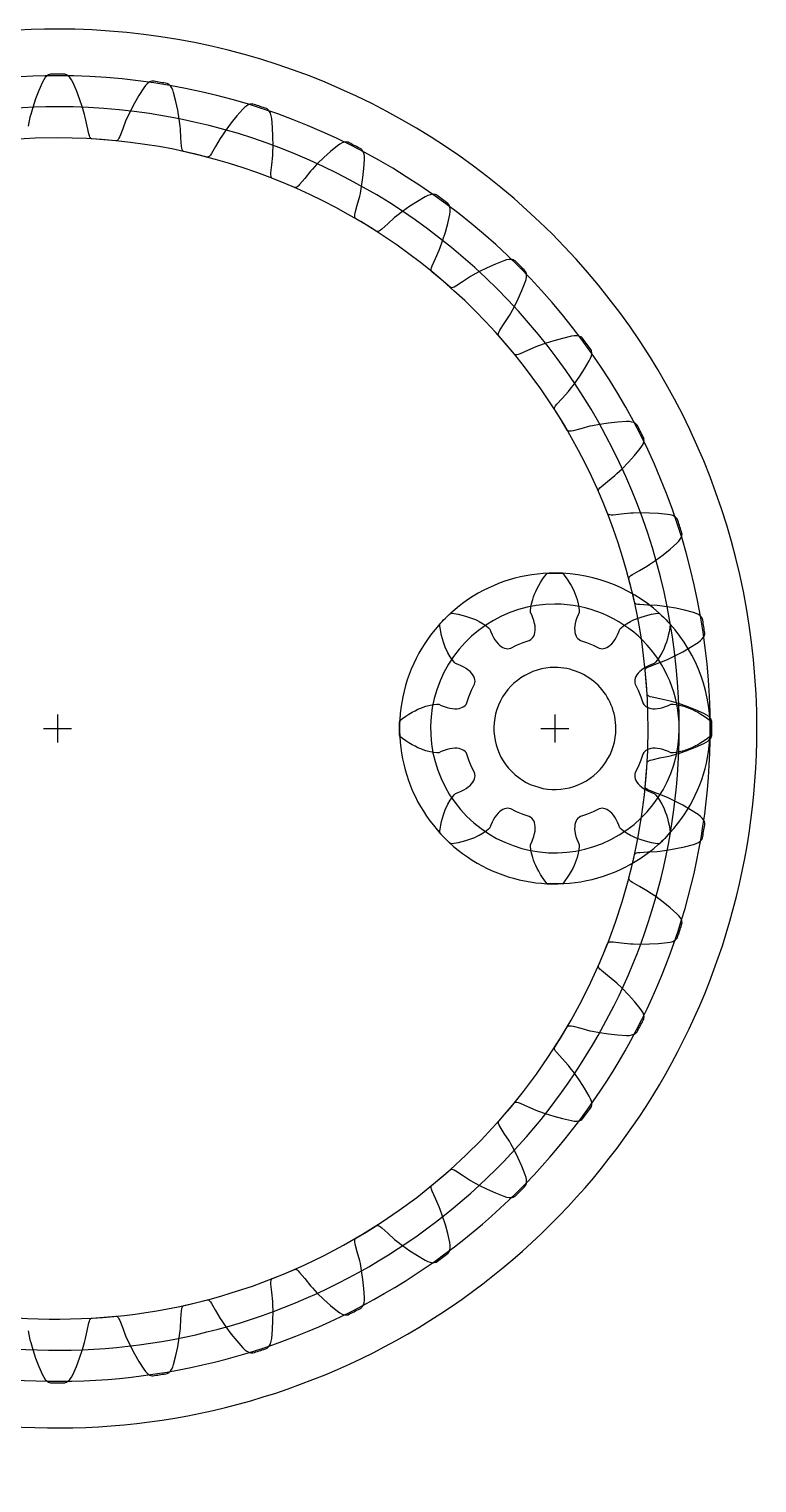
# Model space of a CAD drawing. Extents: x 94 to 229, y 656 to 791.
# Drawn here: x 161.3 to 228.9, y 656.4 to 791.4 of the extents above; entities that cross this region are included whole.
import ezdxf

# ---------------------------------------------------------------- set-up
doc = ezdxf.new("R2010")
doc.units = 0
doc.layers.add('Layer_1', color=7, linetype='CONTINUOUS')

msp = doc.modelspace()

# ---------------------------------------------------------------- linework, layer by layer
at = {"layer": 'Layer_1', "color": 7}
for points in [[(163.928693, 791.408727)], [(163.928693, 787.077709)], [(163.928693, 784.190358)], [(163.928693, 781.303014)], [(210.126331, 740.880164)], [(210.126331, 737.992819)], [(210.126331, 732.112724)]]:
    msp.add_lwpolyline(points, close=True, dxfattribs=at)
for points in [[(163.371061, 787.215543), (163.256967, 787.209591), (163.18131, 787.191732), (163.068888, 787.144337), (162.995017, 787.099011), (162.922252, 787.042715), (162.780888, 786.897383), (162.646554, 786.708652), (162.520951, 786.476948), (162.187937, 785.696882), (161.889052, 784.919565), (161.614772, 784.114951), (161.428989, 783.487616), (161.363991, 783.238961), (161.188469, 782.388227)], [(172.884597, 786.555162), (172.770959, 786.567067), (172.69344, 786.561398), (172.574988, 786.532173), (172.494935, 786.498951), (172.414258, 786.45473), (172.251901, 786.333294), (172.089697, 786.167892), (171.929395, 785.958695), (171.478451, 785.240328), (171.061647, 784.519339), (170.664874, 783.767537), (170.383241, 783.176987), (170.280145, 782.941569), (169.973701, 782.128769), (169.7009, 781.437779), (169.622584, 781.269656), (169.548864, 781.155731), (169.497911, 781.100399), (169.448835, 781.063265), (169.398701, 781.041722), (169.342229, 781.035486), (168.232718, 781.134386), (168.232731, 781.134386), (167.121408, 781.21027), (167.066586, 781.22501), (167.020438, 781.254122), (166.977777, 781.298484), (166.936108, 781.361101), (166.881116, 781.485146), (166.830064, 781.663445), (166.668917, 782.388227), (166.493395, 783.238961), (166.428397, 783.487616), (166.242614, 784.114951), (165.968334, 784.919565), (165.669449, 785.696882), (165.336435, 786.476948), (165.210831, 786.708652), (165.076498, 786.897383), (164.935134, 787.042715), (164.862369, 787.099011), (164.788498, 787.144337), (164.676076, 787.191732), (164.600419, 787.209591)], [(182.177828, 784.413808), (182.067444, 784.443288), (181.989973, 784.449808), (181.868406, 784.439603), (181.784144, 784.419194), (181.697542, 784.388154), (181.518186, 784.293619), (181.332105, 784.155628), (181.14105, 783.974069), (180.583281, 783.335089), (180.058821, 782.688178), (179.549325, 782.007701), (179.178778, 781.468481), (179.040122, 781.252084), (178.6103, 780.497226), (178.232762, 779.857418), (178.12911, 779.70361), (178.038478, 779.60264), (177.979498, 779.555954), (177.925214, 779.526955), (177.872328, 779.513632), (177.815599, 779.516444), (176.735218, 779.787692), (176.735231, 779.787689), (175.649462, 780.036486), (175.597639, 780.05973), (175.556613, 780.095701), (175.521418, 780.146186), (175.490058, 780.214558), (175.455149, 780.345689), (175.432614, 780.529771), (175.386693, 781.27124), (175.346415, 782.138959), (175.321102, 782.394729), (175.235742, 783.043404), (175.090707, 783.881019), (174.917102, 784.695521), (174.710216, 785.518078), (174.622404, 785.766591), (174.519249, 785.974003), (174.402359, 786.139659), (174.339297, 786.206642), (174.273425, 786.262966), (174.169802, 786.327369), (174.09787, 786.35685)], [(191.021658, 780.84525), (190.917244, 780.891653), (190.841726, 780.910078), (190.720041, 780.918866), (190.633643, 780.912062), (190.543252, 780.895054), (190.351316, 780.829744), (190.145943, 780.722566), (189.928837, 780.573152), (189.277977, 780.029291), (188.658774, 779.472388), (188.049101, 778.879993), (187.598763, 778.405377), (187.427962, 778.213329), (186.885346, 777.535004), (186.412368, 776.962134), (186.285935, 776.826439), (186.180622, 776.74089), (186.115068, 776.704011), (186.056915, 776.683885), (186.002581, 776.678783), (185.946991, 776.690405), (184.922344, 777.127323), (184.922357, 777.127317), (183.888875, 777.542905), (183.841326, 777.573972), (183.806432, 777.615925), (183.779559, 777.671314), (183.759292, 777.743739), (183.745317, 777.878697), (183.751865, 778.064054), (183.822502, 778.803582), (183.918463, 779.666916), (183.933486, 779.92348), (183.950664, 780.57752), (183.938447, 781.427511), (183.894394, 782.259143), (183.818731, 783.103938), (183.770877, 783.36311), (183.701439, 783.584099), (183.611904, 783.765998), (183.560098, 783.842023), (183.503851, 783.907957), (183.411577, 783.98778), (183.345142, 784.028146)], [(199.198409, 775.936857), (199.102541, 775.99902), (199.030853, 776.029039), (198.912053, 776.056819), (198.825653, 776.063622), (198.733697, 776.060847), (198.533911, 776.026378), (198.314311, 775.952649), (198.076513, 775.839036), (197.348587, 775.403691), (196.649889, 774.950508), (195.955053, 774.46078), (195.436012, 774.062456), (195.237275, 773.899492), (194.595225, 773.314401), (194.038455, 772.822573), (193.892357, 772.708337), (193.774946, 772.640306), (193.70442, 772.614227), (193.643844, 772.603455), (193.589391, 772.60714), (193.536298, 772.627266), (192.592616, 773.219095), (192.592627, 773.219086), (191.636882, 773.791231), (191.594779, 773.829357), (191.566886, 773.876242), (191.549027, 773.935146), (191.540325, 774.009867), (191.547638, 774.145363), (191.583097, 774.327404), (191.768551, 775.046775), (191.998384, 775.88447), (192.053356, 776.135534), (192.172627, 776.778837), (192.293527, 777.620276), (192.380126, 778.44856), (192.437556, 779.294789), (192.430752, 779.55827), (192.396737, 779.787422), (192.336756, 779.981085), (192.297467, 780.064282), (192.252226, 780.13821), (192.173573, 780.23147), (192.11427, 780.281728)], [(206.50659, 769.810136), (206.421636, 769.886529), (206.355504, 769.927405), (206.242486, 769.973383), (206.158212, 769.993509), (206.066965, 770.005131), (205.864231, 770.002325), (205.635787, 769.963859), (205.383135, 769.888826), (204.596067, 769.572711), (203.835078, 769.234411), (203.072185, 768.859407), (202.497222, 768.547182), (202.275439, 768.417327), (201.549767, 767.939879), (200.922911, 767.541206), (200.760741, 767.451234), (200.634146, 767.402422), (200.560416, 767.387682), (200.498876, 767.38648), (200.44567, 767.398385), (200.396404, 767.426732), (199.556923, 768.158895), (199.556935, 768.158887), (198.702456, 768.873498), (198.666825, 768.917747), (198.646699, 768.96843), (198.638195, 769.029403), (198.641313, 769.10455), (198.669745, 769.237211), (198.733241, 769.411457), (199.028945, 770.09296), (199.386995, 770.884387), (199.480567, 771.123773), (199.699004, 771.740498), (199.950041, 772.552661), (200.165134, 773.357204), (200.354233, 774.184031), (200.388815, 774.4453), (200.391072, 774.676947), (200.36213, 774.877612), (200.336335, 774.96594), (200.303226, 775.046018), (200.240127, 775.150447), (200.189415, 775.209351)], [(212.766381, 762.615615), (212.694409, 762.70434), (212.635505, 762.755051), (212.531077, 762.818151), (212.450998, 762.851259), (212.362671, 762.877054), (212.162006, 762.905996), (211.930359, 762.90374), (211.669089, 762.869157), (210.842263, 762.680058), (210.03772, 762.464965), (209.225557, 762.213929), (208.608831, 761.995491), (208.369446, 761.901919), (207.578018, 761.54387), (206.896516, 761.248165), (206.72227, 761.184669), (206.589609, 761.156237), (206.514462, 761.153119), (206.453489, 761.161623), (206.402805, 761.181749), (206.358557, 761.217381), (205.643945, 762.071859), (205.643954, 762.071848), (204.91179, 762.911328), (204.883444, 762.960594), (204.871538, 763.013801), (204.87274, 763.075341), (204.88748, 763.14907), (204.936293, 763.275665), (205.026265, 763.437835), (205.424938, 764.064692), (205.902386, 764.790364), (206.032241, 765.012146), (206.344466, 765.587109), (206.719469, 766.350003), (207.05777, 767.110992), (207.373884, 767.89806), (207.448917, 768.150711), (207.487383, 768.379156), (207.49019, 768.581889), (207.478568, 768.673137), (207.458442, 768.757411), (207.412464, 768.870428), (207.371588, 768.93656)], [(217.823981, 754.530299), (217.766778, 754.629205), (217.71652, 754.688509), (217.62326, 754.767162), (217.549332, 754.812403), (217.466135, 754.851691), (217.272472, 754.911672), (217.04332, 754.945688), (216.779839, 754.952491), (215.93361, 754.895061), (215.105326, 754.808462), (214.263887, 754.687562), (213.620584, 754.568291), (213.36952, 754.513319), (212.531825, 754.283486), (211.812454, 754.098032), (211.630414, 754.062574), (211.494917, 754.05526), (211.420196, 754.063963), (211.361292, 754.081821), (211.314407, 754.109714), (211.276281, 754.151817), (210.704136, 755.107563), (210.704145, 755.107551), (210.112316, 756.051233), (210.09219, 756.104326), (210.088505, 756.15878), (210.099277, 756.219356), (210.125356, 756.289882), (210.193387, 756.407293), (210.307623, 756.553391), (210.799451, 757.110161), (211.384542, 757.752211), (211.547506, 757.950948), (211.94583, 758.469988), (212.435558, 759.164825), (212.888741, 759.863523), (213.324086, 760.591449), (213.437699, 760.829247), (213.511428, 761.048847), (213.545897, 761.248633), (213.548672, 761.340589), (213.541869, 761.426989), (213.514089, 761.545789), (213.484071, 761.617477)], [(221.554131, 745.753449), (221.513114, 745.860086), (221.472748, 745.926521), (221.392925, 746.018795), (221.326991, 746.075043), (221.250966, 746.126849), (221.069066, 746.216384), (220.848077, 746.285821), (220.588906, 746.333676), (219.744111, 746.409338), (218.912479, 746.453391), (218.062488, 746.465609), (217.408448, 746.448431), (217.151884, 746.433407), (216.28855, 746.337446), (215.549022, 746.266809), (215.363665, 746.260261), (215.228707, 746.274236), (215.156282, 746.294504), (215.100893, 746.321376), (215.05894, 746.356271), (215.027872, 746.403819), (214.612285, 747.437301), (214.612291, 747.437289), (214.175373, 748.461935), (214.163751, 748.517525), (214.168853, 748.571859), (214.188979, 748.630012), (214.225858, 748.695566), (214.311407, 748.800879), (214.447102, 748.927313), (215.019972, 749.40029), (215.698297, 749.942906), (215.890345, 750.113707), (216.364961, 750.564045), (216.957356, 751.173718), (217.514259, 751.792921), (218.05812, 752.443781), (218.207534, 752.660887), (218.314712, 752.86626), (218.380022, 753.058197), (218.39703, 753.148588), (218.403833, 753.234985), (218.395046, 753.356671), (218.376621, 753.432188)], [(223.865629, 736.501071), (223.841818, 736.612813), (223.812337, 736.684745), (223.747934, 736.788368), (223.69161, 736.854239), (223.624627, 736.917302), (223.45897, 737.034191), (223.251559, 737.137347), (223.003046, 737.225158), (222.180489, 737.432045), (221.365987, 737.60565), (220.528372, 737.750685), (219.879697, 737.836044), (219.623927, 737.861358), (218.756208, 737.901635), (218.014739, 737.947557), (217.830657, 737.970092), (217.699526, 738.005001), (217.631154, 738.03636), (217.580669, 738.071555), (217.544698, 738.112581), (217.521454, 738.164404), (217.272657, 739.250174), (217.27266, 739.250161), (217.001412, 740.330541), (216.9986, 740.387271), (217.011923, 740.440157), (217.040922, 740.49444), (217.087608, 740.553421), (217.188578, 740.644053), (217.342386, 740.747705), (217.982194, 741.125242), (218.737052, 741.555064), (218.953449, 741.693721), (219.492669, 742.064268), (220.173146, 742.573763), (220.820057, 743.098224), (221.459037, 743.655993), (221.640596, 743.847048), (221.778587, 744.033128), (221.873122, 744.212485), (221.904162, 744.299086), (221.924571, 744.383349), (221.934776, 744.504915), (221.928256, 744.582386)], [(200.449964, 737.157162), (200.771138, 737.114472), (201.138666, 737.050797), (201.485747, 736.975523), (201.810482, 736.890719), (202.111782, 736.798418), (202.39208, 736.699562), (202.652505, 736.595205), (202.88655, 736.489863), (203.104665, 736.380469), (203.466735, 736.1699), (203.753026, 735.969763), (203.962104, 735.795815), (204.096982, 735.663448), (204.18305, 735.423144), (204.295793, 735.151179), (204.419987, 734.904455), (204.553808, 734.683378), (204.695288, 734.488332), (204.842468, 734.31952), (204.993424, 734.177), (205.146203, 734.060824), (205.298883, 733.97081), (205.449542, 733.906713), (205.596297, 733.868185), (205.737252, 733.854777), (205.870634, 733.86586), (206.02392, 733.913122), (206.560908, 734.181881), (206.865759, 734.315149), (207.175557, 734.436475), (207.745304, 734.626141), (207.887113, 734.701111), (207.989274, 734.787579), (208.079461, 734.896733), (208.155989, 735.02775), (208.217197, 735.179605), (208.261509, 735.351218), (208.287389, 735.541397), (208.293356, 735.748915), (208.27806, 735.972356), (208.240183, 736.210316), (208.178486, 736.461268), (208.091845, 736.723546), (207.979259, 736.995576), (207.870198, 737.226355), (207.871973, 737.415324), (207.896813, 737.686163), (207.957732, 738.030121), (208.064859, 738.435038), (208.141735, 738.666621), (208.232743, 738.906604), (208.343099, 739.164543), (208.471398, 739.432644), (208.619182, 739.710963), (208.788838, 740.000552), (208.981035, 740.299201), (209.195892, 740.604107), (209.39281, 740.861397)], [(210.859855, 740.861397), (211.056774, 740.604107), (211.271631, 740.299201), (211.463828, 740.000552), (211.633484, 739.710963), (211.781268, 739.432644), (211.909566, 739.164543), (212.019923, 738.906604), (212.110931, 738.666621), (212.187807, 738.435038), (212.294934, 738.030121), (212.355852, 737.686163), (212.380692, 737.415324), (212.382468, 737.226355), (212.273407, 736.995576), (212.160821, 736.723546), (212.07418, 736.461268), (212.012482, 736.210316), (211.974605, 735.972356), (211.95931, 735.748915), (211.965277, 735.541397), (211.991157, 735.351218), (212.035468, 735.179605), (212.096677, 735.02775), (212.173205, 734.896733), (212.263392, 734.787579), (212.365553, 734.701111), (212.507361, 734.626141), (213.077109, 734.436475), (213.386907, 734.315149), (213.691758, 734.181881), (214.228746, 733.913122), (214.382032, 733.86586), (214.515413, 733.854777), (214.656369, 733.868185), (214.803124, 733.906713), (214.953783, 733.97081), (215.106462, 734.060824), (215.259241, 734.177), (215.410198, 734.31952), (215.557378, 734.488332), (215.698858, 734.683378), (215.832679, 734.904455), (215.956873, 735.151179), (216.069615, 735.423144), (216.155684, 735.663448), (216.290562, 735.795815), (216.49964, 735.969763), (216.785931, 736.1699), (217.148001, 736.380469), (217.366116, 736.489863), (217.600161, 736.595205), (217.860585, 736.699562), (218.140884, 736.798418), (218.442184, 736.890719), (218.766919, 736.975523), (219.114, 737.050797), (219.481527, 737.114472), (219.802702, 737.157162)], [(195.708372, 727.176958), (195.965661, 727.373876), (196.270567, 727.588733), (196.569216, 727.78093), (196.858805, 727.950586), (197.137124, 728.09837), (197.405225, 728.226669), (197.663164, 728.337025), (197.903148, 728.428033), (198.13473, 728.504909), (198.539647, 728.612036), (198.883605, 728.672955), (199.154444, 728.697795), (199.343413, 728.69957), (199.574192, 728.590509), (199.846222, 728.477923), (200.1085, 728.391282), (200.359452, 728.329585), (200.597412, 728.291708), (200.820853, 728.276412), (201.028371, 728.282379), (201.218551, 728.308259), (201.390163, 728.352571), (201.542018, 728.413779), (201.673035, 728.490307), (201.782189, 728.580494), (201.868657, 728.682655), (201.943627, 728.824464), (202.133294, 729.394211), (202.254619, 729.704009), (202.387887, 730.00886), (202.656646, 730.545848), (202.703908, 730.699134), (202.714991, 730.832516), (202.701583, 730.973471), (202.663055, 731.120227), (202.598958, 731.270885), (202.508944, 731.423565), (202.392768, 731.576344), (202.250248, 731.7273), (202.081437, 731.87448), (201.88639, 732.01596), (201.665313, 732.149781), (201.418589, 732.273975), (201.146624, 732.386718), (200.90632, 732.472786), (200.773953, 732.607664), (200.600005, 732.816742), (200.399868, 733.103033), (200.189299, 733.465103), (200.079905, 733.683218), (199.974563, 733.917263), (199.870206, 734.177688), (199.771351, 734.457986), (199.679049, 734.759287), (199.594245, 735.084021), (199.518971, 735.431102), (199.455296, 735.79863), (199.412606, 736.119804)], [(220.840059, 736.119804), (220.797366, 735.798626)], [(220.797366, 735.798626), (220.733691, 735.431098), (220.658417, 735.084017), (220.573613, 734.759282), (220.481311, 734.457982), (220.382456, 734.177684), (220.278099, 733.917259), (220.172757, 733.683214), (220.063363, 733.465099), (219.852794, 733.103029), (219.652657, 732.816738), (219.478709, 732.60766), (219.346342, 732.472782), (219.106038, 732.386714), (218.834073, 732.273971), (218.587349, 732.149777), (218.366272, 732.015956), (218.171225, 731.874476), (218.002414, 731.727296), (217.859894, 731.576339), (217.743718, 731.423561), (217.653704, 731.270881), (217.589607, 731.120222), (217.551079, 730.973467), (217.537671, 730.832511), (217.548754, 730.69913), (217.596016, 730.545844), (217.864775, 730.008856), (217.998043, 729.704005), (218.119368, 729.394207), (218.309035, 728.82446), (218.384005, 728.682651), (218.470473, 728.58049), (218.579627, 728.490303), (218.710644, 728.413775), (218.862499, 728.352566), (219.034111, 728.308255), (219.224291, 728.282375), (219.431809, 728.276408), (219.65525, 728.291703), (219.89321, 728.32958), (220.144162, 728.391278), (220.40644, 728.477919), (220.67847, 728.590505), (220.909249, 728.699566), (221.098218, 728.697791), (221.369057, 728.672951), (221.713015, 728.612032), (222.117932, 728.504905), (222.349514, 728.428029), (222.589498, 728.337021), (222.847437, 728.226665), (223.115538, 728.098366), (223.393857, 727.950582), (223.683446, 727.780926), (223.982095, 727.588729), (224.287001, 727.373872), (224.54429, 727.176954)], [(224.69485, 727.115159), (224.676992, 727.190816), (224.629597, 727.303238), (224.584271, 727.377109), (224.527975, 727.449874), (224.382643, 727.591238), (224.193912, 727.725572), (223.962208, 727.851175), (223.182142, 728.184189), (222.404825, 728.483074), (221.600211, 728.757354), (220.972876, 728.943137), (220.72422, 729.008135), (219.873487, 729.183657), (219.148328, 729.345005), (218.970028, 729.396057), (218.845984, 729.451049), (218.783367, 729.492718), (218.739005, 729.53538), (218.709893, 729.581528), (218.695153, 729.63635), (218.619269, 730.747672), (218.619269, 730.747659), (218.520369, 731.857171), (218.526605, 731.913642), (218.548148, 731.963776), (218.585282, 732.012852), (218.640614, 732.063805), (218.754539, 732.137526), (218.922661, 732.215841), (219.613652, 732.488642), (220.426452, 732.795086), (220.66187, 732.898182), (221.25242, 733.179815), (222.004222, 733.576588), (222.725211, 733.993392), (223.443578, 734.444336), (223.652775, 734.604638), (223.818177, 734.766842), (223.939613, 734.929199), (223.983833, 735.009876), (224.017055, 735.08993), (224.046281, 735.208381), (224.05195, 735.2859)], [(163.928693, 727.742739), (163.928693, 725.144127)], [(210.126331, 727.742739), (210.126331, 725.144127)], [(224.700803, 727.001065), (224.69485, 727.115159)], [(162.629387, 726.443433), (165.227999, 726.443433)], [(199.412606, 716.767066), (199.455296, 717.088241), (199.518971, 717.455768), (199.594245, 717.802849), (199.679049, 718.127584), (199.771351, 718.428884), (199.870206, 718.709183), (199.974563, 718.969607), (200.079905, 719.203653), (200.189299, 719.421767), (200.399868, 719.783837), (200.600005, 720.070128), (200.773953, 720.279206), (200.90632, 720.414084), (201.146624, 720.500153), (201.418589, 720.612895), (201.665313, 720.737089), (201.88639, 720.87091), (202.081437, 721.01239), (202.250248, 721.15957), (202.392768, 721.310527), (202.508944, 721.463306), (202.598958, 721.615985), (202.663055, 721.766644), (202.701583, 721.913399), (202.714991, 722.054355), (202.703908, 722.187736), (202.656646, 722.341022), (202.387887, 722.87801), (202.254619, 723.182861), (202.133294, 723.492659), (201.943627, 724.062407), (201.868657, 724.204215), (201.782189, 724.306376), (201.673035, 724.396563), (201.542018, 724.473091), (201.390163, 724.5343), (201.218551, 724.578611), (201.028371, 724.604491), (200.820853, 724.610458), (200.597412, 724.595163), (200.359452, 724.557286), (200.1085, 724.495588), (199.846222, 724.408947), (199.574192, 724.296361), (199.343413, 724.1873), (199.154444, 724.189076), (198.883605, 724.213916), (198.539647, 724.274834), (198.13473, 724.381961), (197.903148, 724.458837), (197.663164, 724.549845), (197.405225, 724.660202), (197.137124, 724.7885), (196.858805, 724.936284), (196.569216, 725.10594), (196.270567, 725.298137), (195.965661, 725.512994), (195.708372, 725.709913)], [(208.827025, 726.443433), (211.425637, 726.443433)], [(224.54429, 725.709908), (224.287001, 725.51299), (223.982095, 725.298133), (223.683446, 725.105936), (223.393857, 724.93628), (223.115538, 724.788496), (222.847437, 724.660197), (222.589498, 724.549841), (222.349514, 724.458833), (222.117932, 724.381957), (221.713015, 724.27483), (221.369057, 724.213911), (221.098218, 724.189071), (220.909249, 724.187296), (220.67847, 724.296357), (220.40644, 724.408943), (220.144162, 724.495584), (219.89321, 724.557282), (219.65525, 724.595158), (219.431809, 724.610454), (219.224291, 724.604487), (219.034111, 724.578607), (218.862499, 724.534295), (218.710644, 724.473087), (218.579627, 724.396559), (218.470473, 724.306372), (218.384005, 724.204211), (218.309035, 724.062402), (218.119368, 723.492655), (217.998043, 723.182857), (217.864775, 722.878006), (217.596016, 722.341018), (217.548754, 722.187732), (217.537671, 722.05435), (217.551079, 721.913395), (217.589607, 721.76664), (217.653704, 721.615981), (217.743718, 721.463301), (217.859894, 721.310522), (218.002414, 721.159566), (218.171225, 721.012386), (218.366272, 720.870906), (218.587349, 720.737085), (218.834073, 720.612891), (219.106038, 720.500148), (219.346342, 720.41408), (219.478709, 720.279202), (219.652657, 720.070124), (219.852794, 719.783833), (220.063363, 719.421763), (220.172757, 719.203648), (220.278099, 718.969603), (220.382456, 718.709178), (220.481311, 718.42888), (220.573613, 718.12758), (220.658417, 717.802845), (220.733691, 717.455764), (220.797366, 717.088236), (220.840056, 716.767062)], [(224.040421, 717.487529), (224.052327, 717.601167), (224.046658, 717.678686), (224.017432, 717.797138), (223.98421, 717.877191), (223.93999, 717.957868), (223.818554, 718.120225), (223.653152, 718.282429), (223.443955, 718.442731), (222.725588, 718.893675), (222.004599, 719.310479), (221.252797, 719.707252), (220.662247, 719.988885), (220.426829, 720.091981), (219.614029, 720.398425), (218.923038, 720.671226), (218.754916, 720.749542), (218.640991, 720.823262), (218.585659, 720.874215), (218.548525, 720.923291), (218.526982, 720.973425), (218.520746, 721.029897), (218.619646, 722.139408), (218.619646, 722.139395), (218.69553, 723.250718), (218.71027, 723.30554), (218.739382, 723.351688), (218.783744, 723.394349), (218.846361, 723.436018), (218.970405, 723.49101), (219.148705, 723.542062), (219.873487, 723.703209), (220.72422, 723.878731), (220.972876, 723.943729), (221.600211, 724.129512), (222.404825, 724.403792), (223.182142, 724.702677), (223.962208, 725.035691), (224.193912, 725.161294), (224.382643, 725.295628), (224.527975, 725.436992), (224.584271, 725.509757), (224.629597, 725.583628), (224.676992, 725.69605), (224.69485, 725.771707)], [(209.392808, 712.025471), (209.195889, 712.28276), (208.981033, 712.587666), (208.788835, 712.886315), (208.61918, 713.175904), (208.471396, 713.454223), (208.343097, 713.722324), (208.232741, 713.980263), (208.141733, 714.220247), (208.064857, 714.451829), (207.95773, 714.856746), (207.896811, 715.200704), (207.871971, 715.471543), (207.870195, 715.660512), (207.979257, 715.891292), (208.091842, 716.163321), (208.178483, 716.4256), (208.240181, 716.676551), (208.278058, 716.914511), (208.293354, 717.137952), (208.287387, 717.345471), (208.261507, 717.53565), (208.217195, 717.707262), (208.155987, 717.859117), (208.079458, 717.990134), (207.989271, 718.099288), (207.887111, 718.185756), (207.745302, 718.260727), (207.175554, 718.450393), (206.865757, 718.571718), (206.560905, 718.704986), (206.023918, 718.973745), (205.870632, 719.021007), (205.73725, 719.03209), (205.596295, 719.018683), (205.449539, 718.980154), (205.298881, 718.916057), (205.146201, 718.826043), (204.993422, 718.709868), (204.842466, 718.567347), (204.695285, 718.398536), (204.553805, 718.203489), (204.419985, 717.982413), (204.29579, 717.735688), (204.183048, 717.463723), (204.09698, 717.223419), (203.962101, 717.091053), (203.753024, 716.917105), (203.466733, 716.716967), (203.104663, 716.506398), (202.886548, 716.397004), (202.652503, 716.291663), (202.392078, 716.187305), (202.11178, 716.08845), (201.810479, 715.996148), (201.485745, 715.911344), (201.138663, 715.83607), (200.771136, 715.772395), (200.449962, 715.729706)], [(219.802698, 715.729709), (219.481523, 715.772398), (219.113996, 715.836072), (218.766915, 715.911345), (218.44218, 715.99615), (218.140879, 716.088453), (217.860582, 716.187308), (217.600159, 716.291665), (217.366113, 716.397006), (217.147999, 716.5064), (216.785929, 716.71697), (216.499638, 716.917109), (216.290561, 717.091057), (216.155683, 717.223423), (216.069616, 717.463727), (215.956873, 717.73569), (215.832677, 717.982414), (215.698856, 718.203489), (215.557376, 718.398535), (215.410195, 718.567347), (215.259238, 718.709867), (215.10646, 718.826043), (214.95378, 718.916057), (214.803122, 718.980154), (214.656367, 719.018683), (214.515411, 719.03209), (214.38203, 719.021007), (214.228743, 718.973745), (213.691756, 718.704986), (213.386905, 718.571718), (213.077107, 718.450393), (212.507359, 718.260727), (212.36555, 718.185756), (212.26339, 718.099288), (212.173203, 717.990134), (212.096674, 717.859117), (212.035466, 717.707262), (211.991155, 717.53565), (211.965274, 717.345471), (211.959307, 717.137952), (211.974603, 716.914511), (212.01248, 716.676551), (212.074178, 716.4256), (212.160819, 716.163321), (212.273405, 715.891292), (212.382466, 715.660512), (212.38069, 715.471543), (212.35585, 715.200704), (212.294931, 714.856746), (212.187804, 714.451829), (212.110928, 714.220247), (212.01992, 713.980263), (211.909564, 713.722324), (211.781265, 713.454223), (211.633482, 713.175904), (211.463826, 712.886315), (211.271629, 712.587666), (211.056772, 712.28276), (210.859853, 712.025471)], [(221.899068, 708.194298), (221.928548, 708.304682), (221.935068, 708.382153), (221.924863, 708.50372), (221.904454, 708.587982), (221.873414, 708.674584), (221.778879, 708.85394), (221.640888, 709.040021), (221.459329, 709.231076), (220.820349, 709.788845), (220.173437, 710.313305), (219.492961, 710.822801), (218.95374, 711.193348), (218.737344, 711.332004), (217.982486, 711.761826), (217.342678, 712.139364), (217.18887, 712.243016), (217.0879, 712.333648), (217.041214, 712.392628), (217.012215, 712.446912), (216.998892, 712.499798), (217.001704, 712.556527), (217.272951, 713.636908), (217.272949, 713.636895), (217.521746, 714.722664), (217.54499, 714.774487), (217.580961, 714.815513), (217.631446, 714.850708), (217.699818, 714.882068), (217.830949, 714.916977), (218.015031, 714.939512), (218.7565, 714.985433), (219.624219, 715.025711), (219.879989, 715.051024), (220.528664, 715.136384), (221.366279, 715.281418), (222.18078, 715.455024), (223.003338, 715.66191), (223.251851, 715.749722), (223.459262, 715.852877), (223.624919, 715.969767), (223.691902, 716.032829), (223.748226, 716.098701), (223.812629, 716.202324), (223.84211, 716.274256)], [(218.33051, 699.350468), (218.376913, 699.454882), (218.395338, 699.5304), (218.404125, 699.652085), (218.397322, 699.738483), (218.380314, 699.828874), (218.315004, 700.02081), (218.207826, 700.226183), (218.058412, 700.443289), (217.514551, 701.094149), (216.957648, 701.713352), (216.365253, 702.323025), (215.890637, 702.773363), (215.698589, 702.944164), (215.020264, 703.48678), (214.447394, 703.959758), (214.311699, 704.086191), (214.22615, 704.191504), (214.189271, 704.257058), (214.169145, 704.315211), (214.164043, 704.369545), (214.175665, 704.425135), (214.612583, 705.449782), (214.612577, 705.449769), (215.028164, 706.483251), (215.059232, 706.5308), (215.101185, 706.565694), (215.156574, 706.592566), (215.228999, 706.612834), (215.363957, 706.626809), (215.549314, 706.620261), (216.288842, 706.549624), (217.152176, 706.453663), (217.40874, 706.43864), (218.06278, 706.421462), (218.912771, 706.433679), (219.744403, 706.477732), (220.589198, 706.553395), (220.848369, 706.601249), (221.069358, 706.670686), (221.251258, 706.760222), (221.327283, 706.812028), (221.393217, 706.868275), (221.47304, 706.960549), (221.513406, 707.026984)], [(213.422117, 691.173717), (213.48428, 691.269585), (213.514299, 691.341273), (213.542079, 691.460073), (213.548882, 691.546473), (213.546107, 691.638429), (213.511637, 691.838215), (213.437908, 692.057815), (213.324296, 692.295613), (212.888951, 693.023539), (212.435768, 693.722237), (211.94604, 694.417073), (211.547716, 694.936114), (211.384752, 695.134851), (210.799661, 695.776901), (210.307833, 696.333671), (210.193597, 696.479769), (210.125565, 696.59718), (210.099487, 696.667706), (210.088715, 696.728282), (210.0924, 696.782735), (210.112526, 696.835828), (210.704355, 697.77951), (210.704346, 697.779499), (211.276491, 698.735244), (211.314617, 698.777347), (211.361502, 698.80524), (211.420406, 698.823099), (211.495127, 698.831801), (211.630623, 698.824488), (211.812664, 698.789029), (212.532035, 698.603575), (213.369729, 698.373742), (213.620794, 698.31877), (214.264097, 698.199499), (215.105536, 698.078599), (215.93382, 697.992), (216.780049, 697.93457), (217.043529, 697.941374), (217.272682, 697.975389), (217.466345, 698.03537), (217.549542, 698.074659), (217.62347, 698.1199), (217.716729, 698.198553), (217.766988, 698.257856)], [(207.295396, 683.865536), (207.371789, 683.95049), (207.412665, 684.016622), (207.458643, 684.12964), (207.478769, 684.213914), (207.490391, 684.305161), (207.487585, 684.507895), (207.449118, 684.736339), (207.374085, 684.988991), (207.057971, 685.776059), (206.719671, 686.537048), (206.344667, 687.299941), (206.032442, 687.874904), (205.902587, 688.096687), (205.425139, 688.822359), (205.026466, 689.449215), (204.936494, 689.611385), (204.887682, 689.73798), (204.872941, 689.81171), (204.87174, 689.87325), (204.883645, 689.926456), (204.911991, 689.975722), (205.644155, 690.815203), (205.644146, 690.815191), (206.358758, 691.66967), (206.403007, 691.705301), (206.45369, 691.725427), (206.514663, 691.733931), (206.58981, 691.730813), (206.722471, 691.702381), (206.896717, 691.638885), (207.57822, 691.343181), (208.369647, 690.985131), (208.609033, 690.891559), (209.225758, 690.673122), (210.037921, 690.422085), (210.842464, 690.206992), (211.669291, 690.017893), (211.93056, 689.983311), (212.162207, 689.981054), (212.362872, 690.009996), (212.451199, 690.035791), (212.531278, 690.0689), (212.635706, 690.131999), (212.69461, 690.182711)], [(200.100875, 677.605745), (200.189599, 677.677717), (200.240311, 677.736621), (200.30341, 677.841049), (200.336519, 677.921128), (200.362314, 678.009455), (200.391256, 678.21012), (200.389, 678.441767), (200.354417, 678.703037), (200.165318, 679.529863), (199.950225, 680.334406), (199.699189, 681.146569), (199.480751, 681.763294), (199.387179, 682.00268), (199.029129, 682.794108), (198.733425, 683.47561), (198.669929, 683.649856), (198.641497, 683.782517), (198.638379, 683.857664), (198.646883, 683.918637), (198.667009, 683.969321), (198.702641, 684.013569), (199.557119, 684.728181), (199.557108, 684.728172), (200.396588, 685.460336), (200.445854, 685.488682), (200.49906, 685.500588), (200.560601, 685.499386), (200.63433, 685.484646), (200.760925, 685.435833), (200.923095, 685.345861), (201.549951, 684.947188), (202.275624, 684.46974), (202.497406, 684.339885), (203.072369, 684.02766), (203.835263, 683.652657), (204.596252, 683.314356), (205.383319, 682.998242), (205.635971, 682.923209), (205.864415, 682.884743), (206.067149, 682.881936), (206.158397, 682.893558), (206.242671, 682.913684), (206.355688, 682.959662), (206.42182, 683.000538)], [(192.015558, 672.548145), (192.114465, 672.605348), (192.173769, 672.655606), (192.252421, 672.748866), (192.297662, 672.822794), (192.336951, 672.905991), (192.396932, 673.099654), (192.430947, 673.328806), (192.437751, 673.592287), (192.380321, 674.438516), (192.293722, 675.2668), (192.172822, 676.108239), (192.053551, 676.751542), (191.998579, 677.002606), (191.768746, 677.840301), (191.583292, 678.559671), (191.547833, 678.741712), (191.54052, 678.877209), (191.549222, 678.95193), (191.567081, 679.010834), (191.594974, 679.057719), (191.637077, 679.095845), (192.592823, 679.66799), (192.592811, 679.667981), (193.536493, 680.25981), (193.589586, 680.279936), (193.64404, 680.283621), (193.704616, 680.272849), (193.775142, 680.24677), (193.892553, 680.178739), (194.038651, 680.064503), (194.59542, 679.572675), (195.237471, 678.987584), (195.436208, 678.82462), (195.955248, 678.426296), (196.650085, 677.936568), (197.348783, 677.483385), (198.076708, 677.04804), (198.314507, 676.934427), (198.534107, 676.860698), (198.733893, 676.826229), (198.825849, 676.823454), (198.912249, 676.830257), (199.031049, 676.858037), (199.102737, 676.888055)], [(183.238595, 668.817337), (183.345232, 668.858355), (183.411667, 668.89872), (183.503941, 668.978544), (183.560189, 669.044477), (183.611995, 669.120503), (183.70153, 669.302402), (183.770967, 669.523391), (183.818822, 669.782563), (183.894484, 670.627358), (183.938537, 671.458989), (183.950755, 672.30898), (183.933577, 672.963021), (183.918553, 673.219585), (183.822592, 674.082918), (183.751955, 674.822446), (183.745407, 675.007804), (183.759382, 675.142761), (183.77965, 675.215186), (183.806522, 675.270575), (183.841417, 675.312528), (183.888965, 675.343596), (184.922447, 675.759183), (184.922434, 675.759178), (185.947081, 676.196096), (186.002671, 676.207718), (186.057005, 676.202615), (186.115158, 676.182489), (186.180712, 676.145611), (186.286025, 676.060061), (186.412459, 675.924367), (186.885436, 675.351496), (187.428052, 674.673171), (187.598853, 674.481124), (188.049191, 674.006508), (188.658864, 673.414112), (189.278067, 672.857209), (189.928927, 672.313348), (190.146033, 672.163934), (190.351406, 672.056756), (190.543342, 671.991446), (190.633734, 671.974438), (190.720131, 671.967635), (190.841816, 671.976422), (190.917334, 671.994848)], [(173.986217, 666.50584), (174.097958, 666.529651), (174.16989, 666.559131), (174.273514, 666.623534), (174.339385, 666.679859), (174.402448, 666.746841), (174.519337, 666.912498), (174.622493, 667.119909), (174.710304, 667.368422), (174.917191, 668.19098), (175.090796, 669.005481), (175.235831, 669.843096), (175.32119, 670.491771), (175.346504, 670.747541), (175.386781, 671.61526), (175.432702, 672.35673), (175.455238, 672.540812), (175.490146, 672.671942), (175.521506, 672.740314), (175.556701, 672.790799), (175.597727, 672.826771), (175.64955, 672.850015), (176.73532, 673.098812), (176.735307, 673.098809), (177.815687, 673.370056), (177.872417, 673.372868), (177.925303, 673.359545), (177.979586, 673.330547), (178.038567, 673.28386), (178.129199, 673.18289), (178.23285, 673.029082), (178.610388, 672.389274), (179.04021, 671.634417), (179.178867, 671.41802), (179.549414, 670.878799), (180.058909, 670.198323), (180.58337, 669.551411), (181.141139, 668.912431), (181.332194, 668.730872), (181.518274, 668.592882), (181.697631, 668.498346), (181.784232, 668.467307), (181.868495, 668.446897), (181.990061, 668.436693), (182.067532, 668.443212)], [(164.48621, 665.670665), (164.600305, 665.676618), (164.675962, 665.694476), (164.788384, 665.741871), (164.862255, 665.787197), (164.93502, 665.843494), (165.076384, 665.988826), (165.210718, 666.177557), (165.336321, 666.40926), (165.669335, 667.189327), (165.96822, 667.966643), (166.2425, 668.771257), (166.428283, 669.398593), (166.493281, 669.647248), (166.668803, 670.497982), (166.830151, 671.223141), (166.881203, 671.40144), (166.936195, 671.525484), (166.977864, 671.588101), (167.020525, 671.632464), (167.066673, 671.661575), (167.121495, 671.676316), (168.232818, 671.752199), (168.232805, 671.752199), (169.342317, 671.8511), (169.398788, 671.844864), (169.448922, 671.82332), (169.497998, 671.786186), (169.548951, 671.730854), (169.622671, 671.61693), (169.700987, 671.448807), (169.973788, 670.757817), (170.280232, 669.945016), (170.383328, 669.709599), (170.664961, 669.119049), (171.061734, 668.367247), (171.478538, 667.646257), (171.929482, 666.92789), (172.089784, 666.718693), (172.251988, 666.553292), (172.414345, 666.431855), (172.495022, 666.387635), (172.575075, 666.354413), (172.693527, 666.325188), (172.771046, 666.319518)], [(161.188355, 670.497982), (161.363877, 669.647248), (161.428875, 669.398593), (161.614658, 668.771257), (161.888938, 667.966643), (162.187823, 667.189327), (162.520837, 666.40926), (162.64644, 666.177557), (162.780774, 665.988826), (162.922138, 665.843494), (162.994903, 665.787197), (163.068774, 665.741871), (163.181196, 665.694476), (163.256853, 665.676618)]]:
    msp.add_lwpolyline(points, dxfattribs=at)
for points in [[(163.928693, 791.408727), (137.652684, 791.408727), (113.963981, 775.580441), (103.908588, 751.304575)], [(209.866093, 772.380833), (197.682737, 784.564189), (181.15856, 791.408727), (163.928693, 791.408727)], [(163.928693, 787.077709), (139.404418, 787.077709), (117.294961, 772.304642), (107.909927, 749.647166)], [(164.600419, 787.209591), (164.190623, 787.207697), (163.780819, 787.209682), (163.371061, 787.215543)], [(206.8036, 769.318341), (195.432468, 780.689473), (180.009903, 787.077709), (163.928693, 787.077709)], [(174.09787, 786.35685), (173.692829, 786.419126), (173.288387, 786.485232), (172.884597, 786.555162)], [(163.928693, 784.190358), (140.572242, 784.190358), (119.515617, 770.120772), (110.577491, 748.542225)], [(204.761935, 767.276676), (193.932286, 778.106325), (179.24413, 784.190358), (163.928693, 784.190358)], [(183.345142, 784.028146), (182.954829, 784.153015), (182.565707, 784.281575), (182.177828, 784.413808)], [(163.928693, 781.303014), (141.740064, 781.303014), (121.73627, 767.936906), (113.245049, 747.437286)], [(202.720275, 765.235015), (192.432107, 775.523182), (178.478358, 781.303014), (163.928693, 781.303014)], [(192.11427, 780.281728), (191.748297, 780.466118), (191.384077, 780.653967), (191.021658, 780.84525)], [(200.189415, 775.209351), (199.856793, 775.448722), (199.526442, 775.691234), (199.198409, 775.936857)], [(228.893987, 726.443433), (228.893987, 743.6733), (222.049449, 760.197477), (209.866093, 772.380833)], [(207.371588, 768.93656), (207.080507, 769.225017), (206.792161, 769.516222), (206.50659, 769.810136)], [(224.562969, 726.443433), (224.562969, 742.524643), (218.174733, 757.947208), (206.8036, 769.318341)], [(221.675618, 726.443433), (221.675618, 741.75887), (215.591585, 756.447026), (204.761935, 767.276676)], [(218.788274, 726.443433), (218.788274, 740.993099), (213.008442, 754.946848), (202.720275, 765.235015)], [(213.484071, 761.617477), (213.241698, 761.947919), (213.002457, 762.280646), (212.766381, 762.615615)], [(218.376621, 753.432188), (218.188948, 753.796474), (218.004727, 754.162527), (217.823981, 754.530299)], [(221.928256, 744.582386), (221.799857, 744.971552), (221.675143, 745.361924), (221.554131, 745.753449)], [(210.126331, 740.880164), (204.287218, 740.880164), (199.023062, 737.362768), (196.78853, 731.968131)], [(209.39281, 740.861397), (209.881509, 740.886259), (210.371156, 740.886259), (210.859855, 740.861397)], [(220.334641, 736.651744), (217.627229, 739.359156), (213.95519, 740.880164), (210.126331, 740.880164)], [(210.126331, 737.992819), (205.45504, 737.992819), (201.243715, 735.178901), (199.45609, 730.863192)], [(218.29298, 734.610082), (216.12705, 736.776012), (213.189418, 737.992819), (210.126331, 737.992819)], [(199.412606, 736.119804), (199.740588, 736.482947), (200.086821, 736.82918), (200.449964, 737.157162)], [(219.802702, 737.157162), (220.165845, 736.82918), (220.512078, 736.482947), (220.840059, 736.119804)], [(224.563062, 726.443433), (224.563062, 730.272292), (223.042054, 733.944331), (220.334641, 736.651744)], [(224.05195, 735.2859), (223.986012, 735.69036), (223.923902, 736.095435), (223.865629, 736.501071)], [(221.675716, 726.443433), (221.675716, 729.506521), (220.45891, 732.444152), (218.29298, 734.610082)], [(196.78853, 731.968131), (194.553998, 726.573494), (195.789144, 720.363999), (199.91802, 716.235122)], [(210.126331, 732.112724), (207.833316, 732.112724), (205.766087, 730.731446), (204.888588, 728.612977)], [(214.135125, 730.452227), (213.071927, 731.515426), (211.62992, 732.112724), (210.126331, 732.112724)], [(199.45609, 730.863192), (197.668464, 726.547482), (198.656581, 721.579885), (201.959682, 718.276784)], [(215.795622, 726.443433), (215.795622, 727.947023), (215.198323, 729.389029), (214.135125, 730.452227)], [(204.888588, 728.612977), (204.01109, 726.494508), (204.49613, 724.056045), (206.117536, 722.434639)], [(195.708372, 725.709913), (195.683509, 726.198612), (195.683509, 726.688259), (195.708372, 727.176958)], [(224.54429, 727.176954), (224.569153, 726.688255), (224.569153, 726.198607), (224.54429, 725.709908)], [(224.69485, 725.771707), (224.692957, 726.181503), (224.694942, 726.591307), (224.700803, 727.001065)], [(184.922546, 675.759789), (205.422166, 684.25101), (218.788274, 704.254804), (218.788274, 726.443433)], [(186.027485, 673.092231), (207.606032, 682.030358), (221.675618, 703.086982), (221.675618, 726.443433)], [(187.132426, 670.424667), (209.789902, 679.809701), (224.562969, 701.919158), (224.562969, 726.443433)], [(188.789835, 666.423328), (213.065701, 676.478721), (228.893987, 700.167424), (228.893987, 726.443433)], [(212.295875, 721.205691), (214.414344, 722.083189), (215.795622, 724.150419), (215.795622, 726.443433)], [(214.546089, 715.773192), (218.861799, 717.560818), (221.675716, 721.772143), (221.675716, 726.443433)], [(215.651029, 713.105632), (221.045665, 715.340164), (224.563062, 720.60432), (224.563062, 726.443433)], [(206.117536, 722.434639), (207.738942, 720.813233), (210.177406, 720.328192), (212.295875, 721.205691)], [(201.959682, 718.276784), (205.262783, 714.973683), (210.23038, 713.985567), (214.546089, 715.773192)], [(223.84211, 716.274256), (223.904385, 716.679297), (223.970492, 717.083739), (224.040421, 717.487529)], [(200.449962, 715.729706), (200.086819, 716.057688), (199.740587, 716.403922), (199.412606, 716.767066)], [(199.91802, 716.235122), (204.046896, 712.106246), (210.256392, 710.871101), (215.651029, 713.105632)], [(220.840056, 716.767062), (220.512074, 716.40392), (220.165841, 716.057689), (219.802698, 715.729709)], [(210.859853, 712.025471), (210.371154, 712.000608), (209.881507, 712.000608), (209.392808, 712.025471)], [(221.513406, 707.026984), (221.638275, 707.417297), (221.766835, 707.806419), (221.899068, 708.194298)], [(217.766988, 698.257856), (217.951378, 698.623829), (218.139227, 698.988049), (218.33051, 699.350468)], [(212.69461, 690.182711), (212.933981, 690.515333), (213.176494, 690.845684), (213.422117, 691.173717)], [(125.137111, 687.651851), (140.826841, 671.962121), (164.422925, 667.268568), (184.922546, 675.759789)], [(123.09545, 685.610191), (139.610955, 669.094686), (164.448937, 664.154104), (186.027485, 673.092231)], [(121.053785, 683.568526), (138.395067, 666.227244), (164.47495, 661.039633), (187.132426, 670.424667)], [(206.42182, 683.000538), (206.710277, 683.291619), (207.001482, 683.579965), (207.295396, 683.865536)], [(117.991293, 680.506033), (136.571237, 661.926089), (164.513968, 656.367935), (188.789835, 666.423328)], [(199.102737, 676.888055), (199.433178, 677.130428), (199.765906, 677.369669), (200.100875, 677.605745)], [(190.917334, 671.994848), (191.281655, 672.182741), (191.647746, 672.367181), (192.015558, 672.548145)], [(182.067532, 668.443212), (182.456698, 668.571611), (182.84707, 668.696325), (183.238595, 668.817337)], [(172.771046, 666.319518), (173.175506, 666.385457), (173.580581, 666.447567), (173.986217, 666.50584)], [(163.256853, 665.676618), (163.666648, 665.678511), (164.076453, 665.676527), (164.48621, 665.670665)]]:
    msp.add_open_spline(points, degree=3, dxfattribs=at)

doc.saveas('drawing.dxf')
